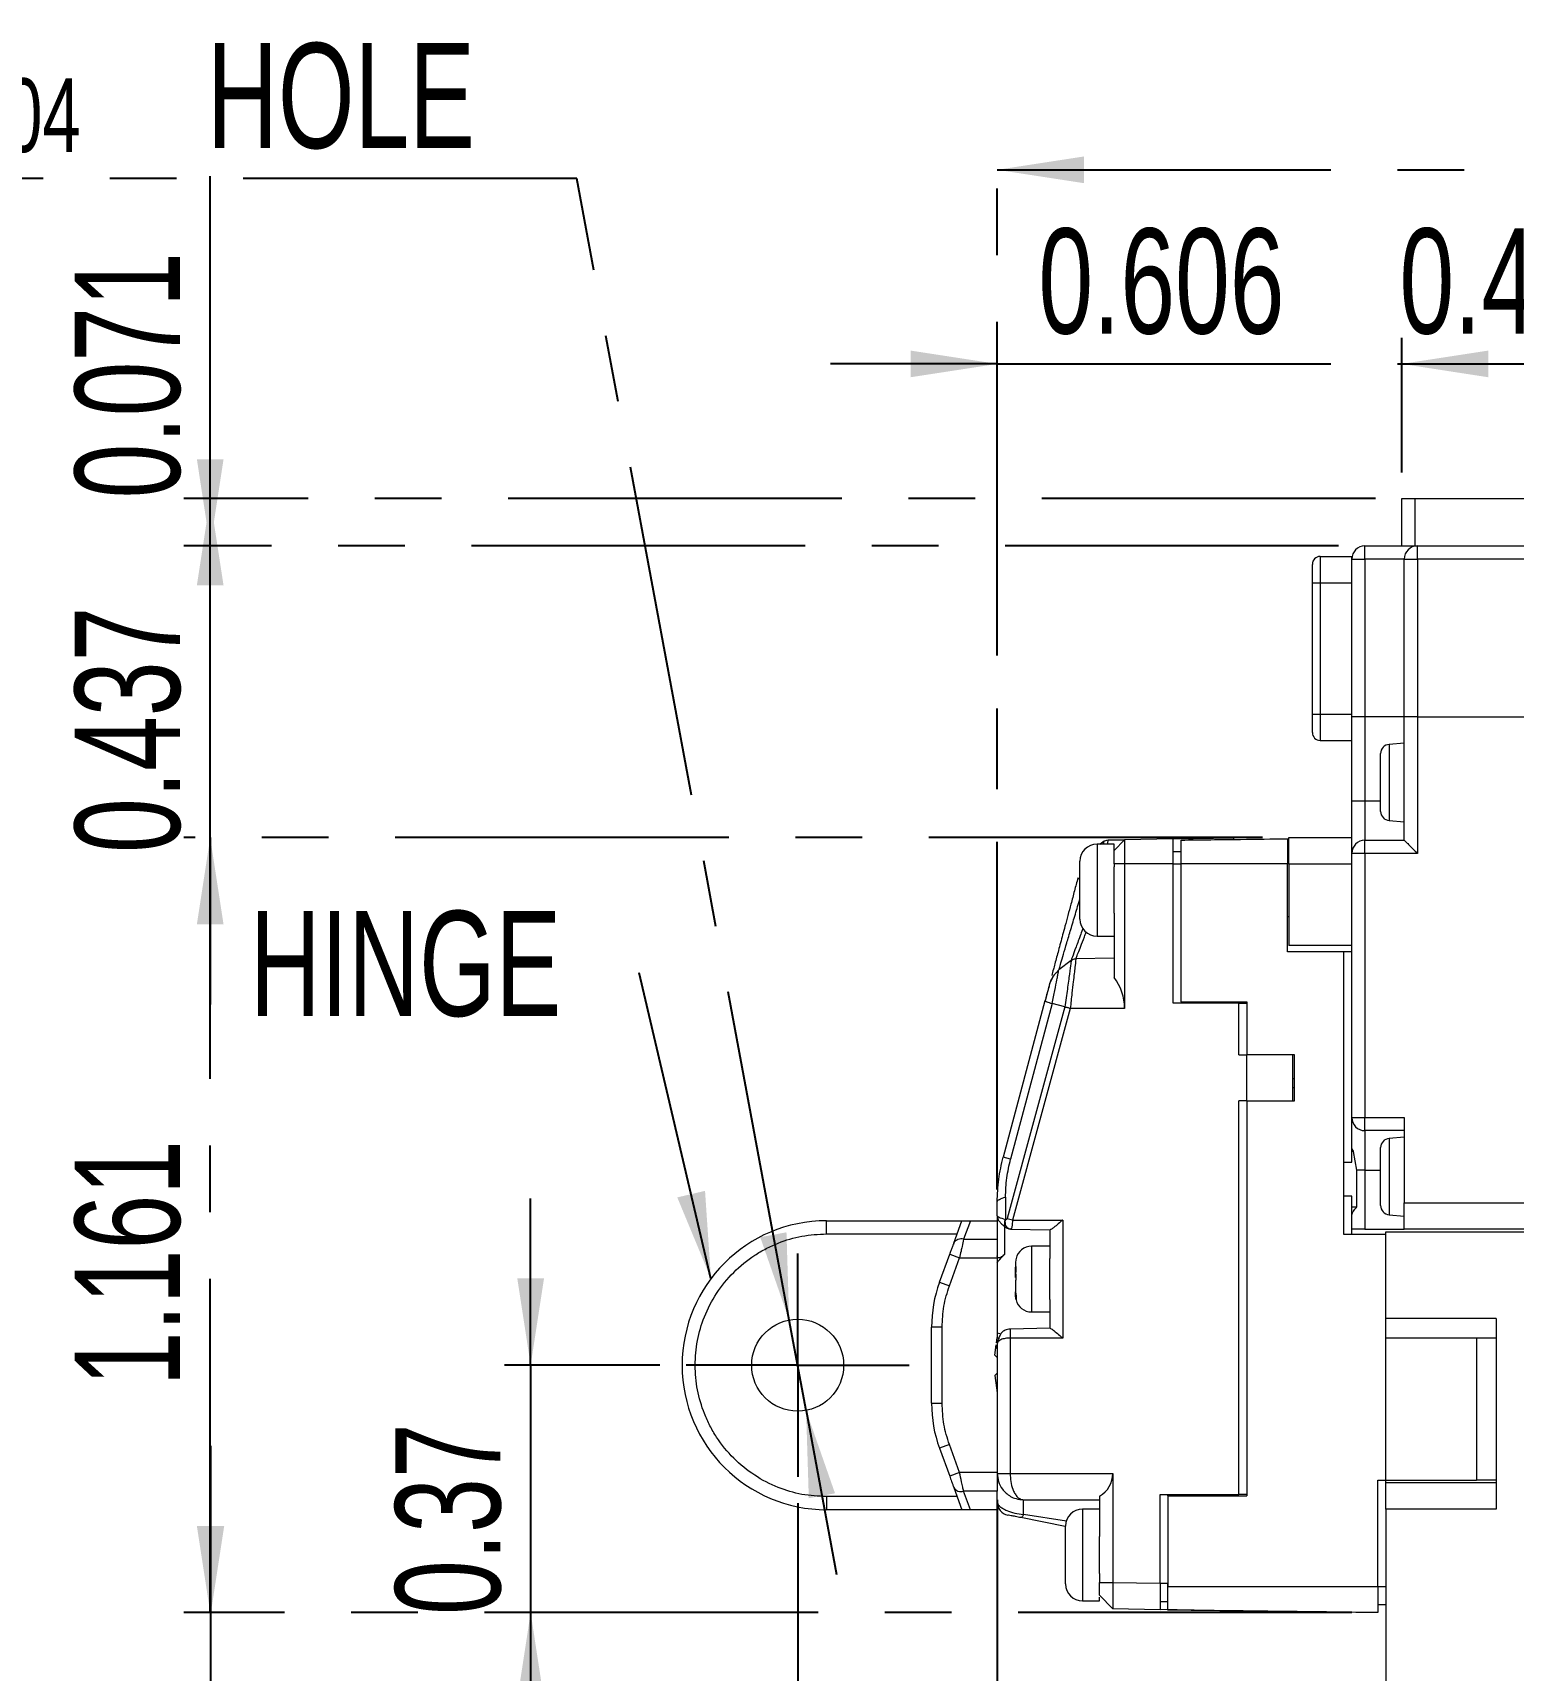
# Model space of a CAD drawing. Header units: inches. Extents: x 0.2 to 16.3, y 0.2 to 11.5.
# Drawn here: x 2.564 to 4.784, y 6.703 to 9.156 of the extents above; entities that cross this region are included whole.
import ezdxf

# ---------------------------------------------------------------- set-up
doc = ezdxf.new("R2010")
doc.units = ezdxf.units.IN
doc.header["$MEASUREMENT"] = 0
doc.linetypes.add('CENTERX2', pattern=[0.8, 0.5, -0.1, 0.1, -0.1])
doc.layers.add('CENTER_LINE', color=7, linetype='CENTERX2')
doc.styles.add('SLDTEXTSTYLE0', font='TXT', dxfattribs={"width": 0.7})
doc.dimstyles.new('SLDDIMSTYLE0', dxfattribs={"dimtxt": 0.15748, "dimasz": 0.13, "dimexe": 0, "dimexo": 0.0625, "dimgap": 0.03937, "dimtad": 0, "dimtih": 1, "dimtoh": 1, "dimdec": 3, "dimrnd": 1e-09, "dimdsep": 46, "dimtxsty": 'SLDTEXTSTYLE0', "dimsah": 1, "dimcen": 0, "dimadec": 0, "dimazin": 2, "dimtol": 1, "dimtp": 0.003937, "dimtm": 0.003937, "dimtfac": 1, "dimtdec": 3, "dimtmove": 0, "dimatfit": 3, "dimfxl": 1, "dimfrac": 2, "dimtolj": 1, "dimarcsym": 0})
doc.dimstyles.new('SLDDIMSTYLE2', dxfattribs={"dimtxt": 0.15748, "dimasz": 0.13, "dimexe": 0, "dimexo": 0.0625, "dimgap": 0.03937, "dimtad": 1, "dimdec": 3, "dimrnd": 1e-09, "dimdsep": 46, "dimtxsty": 'SLDTEXTSTYLE0', "dimsah": 1, "dimcen": 0.09, "dimadec": 0, "dimazin": 2, "dimtfac": 1, "dimtdec": 3, "dimtmove": 0, "dimatfit": 0, "dimfxl": 1, "dimfrac": 2, "dimtolj": 1, "dimtzin": 12, "dimarcsym": 0})
doc.dimstyles.new('SLDDIMSTYLE3', dxfattribs={"dimtxt": 0.15748, "dimasz": 0.13, "dimexe": 0, "dimexo": 0.0625, "dimgap": 0.03937, "dimtad": 1, "dimdec": 3, "dimrnd": 1e-09, "dimzin": 12, "dimdsep": 46, "dimtxsty": 'SLDTEXTSTYLE0', "dimsah": 1, "dimcen": 0.09, "dimadec": 0, "dimazin": 3, "dimtfac": 1, "dimtdec": 3, "dimtofl": 0, "dimtmove": 0, "dimatfit": 3, "dimfxl": 1, "dimfrac": 2, "dimtolj": 1, "dimtzin": 12, "dimarcsym": 0})
doc.dimstyles.new('SLDDIMSTYLE5', dxfattribs={"dimtxt": 0.15748, "dimasz": 0.13, "dimexe": 0, "dimexo": 0.0625, "dimgap": 0.03937, "dimtad": 1, "dimrnd": 1e-09, "dimdsep": 46, "dimtxsty": 'SLDTEXTSTYLE0', "dimsah": 1, "dimcen": 0.09, "dimadec": 0, "dimazin": 2, "dimtfac": 1, "dimtmove": 0, "dimatfit": 0, "dimfxl": 1, "dimfrac": 2, "dimtolj": 1, "dimtzin": 12, "dimarcsym": 0})
doc.dimstyles.new('SLDDIMSTYLE6', dxfattribs={"dimtxt": 0.15748, "dimasz": 0.13, "dimexe": 0, "dimexo": 0.0625, "dimgap": 0.03937, "dimtad": 1, "dimdec": 3, "dimrnd": 1e-09, "dimdsep": 46, "dimtxsty": 'SLDTEXTSTYLE0', "dimsah": 1, "dimcen": 0.09, "dimadec": 0, "dimazin": 2, "dimtfac": 1, "dimtdec": 3, "dimtofl": 0, "dimtmove": 0, "dimatfit": 3, "dimfxl": 1, "dimfrac": 2, "dimtolj": 1, "dimtzin": 12, "dimarcsym": 0})
doc.dimstyles.new('SLDDIMSTYLE7', dxfattribs={"dimtxt": 0.18, "dimasz": 0.13, "dimexe": 0, "dimexo": 0.0625, "dimgap": 0, "dimtad": 0, "dimtih": 1, "dimtoh": 1, "dimdec": 0, "dimrnd": 1e-09, "dimzin": 0, "dimdsep": 46, "dimtxsty": 'Standard', "dimsah": 1, "dimcen": 0.09, "dimadec": 0, "dimazin": 0, "dimtfac": 0.13, "dimtdec": 0, "dimtofl": 0, "dimtmove": 0, "dimatfit": 3, "dimfxl": 1, "dimfrac": 2, "dimtolj": 1, "dimtzin": 0, "dimarcsym": 0})

# ---------------------------------------------------------------- blocks, each defined once
blk = doc.blocks.new('_D')
at = {"layer": 'CENTER_LINE'}
for p, q in [((3.3798, 8.9376), (1.6032, 8.9376)), ((3.6984, 7.2272), (3.3798, 8.9376)), ((3.7237, 7.0917), (3.6984, 7.2272)), ((3.7237, 7.0917), (3.7695, 6.846))]:
    blk.add_line(p, q, dxfattribs=at)
for points in [[(3.6984, 7.2272), (3.6943, 7.3587), (3.655, 7.3513)], [(3.7237, 7.0917), (3.7278, 6.9603), (3.7671, 6.9676)]]:
    blk.add_solid(points, dxfattribs=at)
at = {"layer": 'CENTER_LINE', "attachment_point": 1, "style": 'SLDTEXTSTYLE0'}
for s, insert, char_height in [('%%c', (1.6032, 9.1406), 0.15748), ('0.138', (1.7775, 9.1406), 0.15748), ('HOLE', (2.8256, 9.1406), 0.15748), ('±0.004', (2.3215, 9.0875), 0.11024)]:
    blk.add_mtext(s, dxfattribs=dict(at, insert=insert, char_height=char_height))
blk = doc.blocks.new('_D_2')
at = {"layer": 'CENTER_LINE'}
for p, q in [((3.7111, 6.9528), (3.7111, 5.7745)), ((4.0103, 6.958), (4.0103, 5.7745)), ((3.7111, 5.8139), (3.2007, 5.8139)), ((4.0103, 5.8139), (3.7111, 5.8139)), ((4.0103, 5.8139), (4.2603, 5.8139))]:
    blk.add_line(p, q, dxfattribs=at)
for points in [[(3.7111, 5.8139), (3.5811, 5.8339), (3.5811, 5.7939)], [(4.0103, 5.8139), (4.1403, 5.7939), (4.1403, 5.8339)]]:
    blk.add_solid(points, dxfattribs=at)
at = {"layer": 'CENTER_LINE', "insert": (3.2007, 6.0169), "char_height": 0.15748, "attachment_point": 1, "style": 'SLDTEXTSTYLE0'}
blk.add_mtext('0.299', dxfattribs=at)
blk = doc.blocks.new('_D_4')
at = {"layer": 'CENTER_LINE'}
for p, q in [((4.0103, 6.958), (4.0103, 5.7745)), ((9.9748, 6.517), (9.9748, 5.7745)), ((9.9748, 5.8139), (4.0103, 5.8139))]:
    blk.add_line(p, q, dxfattribs=at)
for points in [[(4.0103, 5.8139), (4.1403, 5.7939), (4.1403, 5.8339)], [(9.9748, 5.8139), (9.8448, 5.8339), (9.8448, 5.7939)]]:
    blk.add_solid(points, dxfattribs=at)
at = {"layer": 'CENTER_LINE', "insert": (6.7511, 6.0169), "char_height": 0.15748, "attachment_point": 1, "style": 'SLDTEXTSTYLE0'}
blk.add_mtext('5.965', dxfattribs=at)
blk = doc.blocks.new('_D_6')
at = {"layer": 'CENTER_LINE'}
for p, q in [((3.3108, 7.1595), (3.3108, 7.4095)), ((3.5044, 7.1595), (3.2714, 7.1595)), ((3.3108, 7.1595), (3.3108, 6.7888)), ((4.5418, 6.7888), (3.2714, 6.7888)), ((3.3108, 6.7888), (3.3108, 6.5388))]:
    blk.add_line(p, q, dxfattribs=at)
for points in [[(3.3108, 7.1595), (3.3308, 7.2895), (3.2908, 7.2895)], [(3.3108, 6.7888), (3.2908, 6.6588), (3.3308, 6.6588)]]:
    blk.add_solid(points, dxfattribs=at)
at = {"layer": 'CENTER_LINE', "insert": (3.1078, 6.7854), "char_height": 0.15748, "attachment_point": 1, "rotation": 90, "style": 'SLDTEXTSTYLE0'}
blk.add_mtext('0.37', dxfattribs=at)
blk = doc.blocks.new('_D_7')
at = {"layer": 'CENTER_LINE'}
for p, q in [((4.4079, 7.95), (2.7911, 7.95)), ((2.8304, 6.7888), (2.8304, 7.95)), ((4.5418, 6.7888), (2.7911, 6.7888))]:
    blk.add_line(p, q, dxfattribs=at)
for points in [[(2.8304, 7.95), (2.8104, 7.82), (2.8504, 7.82)], [(2.8304, 6.7888), (2.8504, 6.9188), (2.8104, 6.9188)]]:
    blk.add_solid(points, dxfattribs=at)
at = {"layer": 'CENTER_LINE', "insert": (2.6274, 7.128), "char_height": 0.15748, "attachment_point": 1, "rotation": 90, "style": 'SLDTEXTSTYLE0'}
blk.add_mtext('1.161', dxfattribs=at)
blk = doc.blocks.new('_D_8')
at = {"layer": 'CENTER_LINE'}
for p, q in [((2.8304, 8.387), (2.8304, 8.637)), ((4.5221, 8.387), (2.7911, 8.387)), ((2.8304, 7.95), (2.8304, 8.387)), ((4.4079, 7.95), (2.7911, 7.95)), ((2.8304, 7.95), (2.8304, 7.7))]:
    blk.add_line(p, q, dxfattribs=at)
for points in [[(2.8304, 8.387), (2.8504, 8.517), (2.8104, 8.517)], [(2.8304, 7.95), (2.8104, 7.82), (2.8504, 7.82)]]:
    blk.add_solid(points, dxfattribs=at)
at = {"layer": 'CENTER_LINE', "insert": (2.6274, 7.9271), "char_height": 0.15748, "attachment_point": 1, "rotation": 90, "style": 'SLDTEXTSTYLE0'}
blk.add_mtext('0.437', dxfattribs=at)
blk = doc.blocks.new('_D_9')
at = {"layer": 'CENTER_LINE'}
for p, q in [((2.8304, 8.4579), (2.8304, 8.9412)), ((4.5772, 8.4579), (2.7911, 8.4579)), ((2.8304, 8.387), (2.8304, 8.4579)), ((4.5221, 8.387), (2.7911, 8.387))]:
    blk.add_line(p, q, dxfattribs=at)
for points in [[(2.8304, 8.387), (2.8504, 8.517), (2.8104, 8.517)], [(2.8304, 8.4579), (2.8104, 8.3279), (2.8504, 8.3279)]]:
    blk.add_solid(points, dxfattribs=at)
at = {"layer": 'CENTER_LINE', "insert": (2.6274, 8.4583), "char_height": 0.15748, "attachment_point": 1, "rotation": 90, "style": 'SLDTEXTSTYLE0'}
blk.add_mtext('0.071', dxfattribs=at)
blk = doc.blocks.new('_D_10')
at = {"layer": 'CENTER_LINE'}
for p, q in [((4.0103, 7.4435), (4.0103, 8.6991)), ((4.6166, 8.4973), (4.6166, 8.6991)), ((4.0103, 8.6598), (3.7603, 8.6598)), ((4.0103, 8.6598), (4.6166, 8.6598)), ((4.6166, 8.6598), (4.8666, 8.6598))]:
    blk.add_line(p, q, dxfattribs=at)
for points in [[(4.0103, 8.6598), (3.8803, 8.6798), (3.8803, 8.6398)], [(4.6166, 8.6598), (4.7466, 8.6398), (4.7466, 8.6798)]]:
    blk.add_solid(points, dxfattribs=at)
at = {"layer": 'CENTER_LINE', "insert": (4.072, 8.8628), "char_height": 0.15748, "attachment_point": 1, "style": 'SLDTEXTSTYLE0'}
blk.add_mtext('0.606', dxfattribs=at)
blk = doc.blocks.new('_D_11')
at = {"layer": 'CENTER_LINE'}
for p, q in [((4.6166, 8.4973), (4.6166, 8.6991)), ((5.093, 8.4973), (5.093, 8.6991)), ((4.6166, 8.6598), (5.093, 8.6598))]:
    blk.add_line(p, q, dxfattribs=at)
for points in [[(4.6166, 8.6598), (4.7466, 8.6398), (4.7466, 8.6798)], [(5.093, 8.6598), (4.963, 8.6798), (4.963, 8.6398)]]:
    blk.add_solid(points, dxfattribs=at)
at = {"layer": 'CENTER_LINE', "insert": (4.6133, 8.8628), "char_height": 0.15748, "attachment_point": 1, "style": 'SLDTEXTSTYLE0'}
blk.add_mtext('0.476', dxfattribs=at)
blk = doc.blocks.new('_D_12')
at = {"layer": 'CENTER_LINE'}
for p, q in [((4.0103, 7.4228), (4.0103, 8.99)), ((6.2465, 8.0288), (6.2465, 8.99)), ((4.0103, 8.9506), (6.2465, 8.9506))]:
    blk.add_line(p, q, dxfattribs=at)
for points in [[(4.0103, 8.9506), (4.1403, 8.9306), (4.1403, 8.9706)], [(6.2465, 8.9506), (6.1165, 8.9706), (6.1165, 8.9306)]]:
    blk.add_solid(points, dxfattribs=at)
at = {"layer": 'CENTER_LINE', "insert": (4.8869, 9.1536), "char_height": 0.15748, "attachment_point": 1, "style": 'SLDTEXTSTYLE0'}
blk.add_mtext('2.236', dxfattribs=at)
blk = doc.blocks.new('_D_17')
at = {"layer": 'CENTER_LINE'}
for p, q in [((2.8314, 6.7888), (2.8314, 7.0388)), ((4.5418, 6.7888), (2.792, 6.7888)), ((2.8314, 6.5485), (2.8314, 6.7888)), ((4.5536, 6.5485), (2.792, 6.5485)), ((2.8314, 6.5485), (2.8314, 5.966))]:
    blk.add_line(p, q, dxfattribs=at)
for points in [[(2.8314, 6.7888), (2.8514, 6.9188), (2.8114, 6.9188)], [(2.8314, 6.5485), (2.8114, 6.4185), (2.8514, 6.4185)]]:
    blk.add_solid(points, dxfattribs=at)
at = {"layer": 'CENTER_LINE', "insert": (2.6284, 5.966), "char_height": 0.15748, "attachment_point": 1, "rotation": 90, "style": 'SLDTEXTSTYLE0'}
blk.add_mtext('0.24', dxfattribs=at)
blk = doc.blocks.new('SW_NOTE_0_5')
at = {"layer": 'CENTER_LINE', "color": 0, "insert": (-0.5839, 0.0929), "char_height": 0.15748, "attachment_point": 1, "style": 'SLDTEXTSTYLE0'}
blk.add_mtext('HINGE', dxfattribs=at)
blk = doc.blocks.new('SW_CENTERMARKSYMBOL_0')
at = {"layer": 'CENTER_LINE', "color": 0}
for p, q in [((0, 0.0984), (0, 0.1673)), ((0, 0), (0, 0.0984)), ((-0.0984, 0), (-0.1673, 0)), ((0, 0), (-0.0984, 0)), ((0, 0), (0, -0.0984)), ((0, 0), (0.0984, 0)), ((0.0984, 0), (0.1673, 0)), ((0, -0.0984), (0, -0.1673))]:
    blk.add_line(p, q, dxfattribs=at)

msp = doc.modelspace()

# ---------------------------------------------------------------- linework, layer by layer
at = {"color": 7, "linetype": 'Continuous', "lineweight": 18}
for p, q in [((4.6166, 8.387), (4.6166, 8.4579)), ((4.6166, 8.4579), (4.6363, 8.4579)), ((4.6363, 8.4579), (4.6363, 8.387)), ((4.6363, 8.4579), (5.0733, 8.4579)), ((4.4945, 8.3713), (4.4945, 8.3319)), ((4.4945, 8.3713), (4.5418, 8.3713)), ((4.5418, 8.3674), (4.5418, 8.3713)), ((4.5418, 8.3674), (4.5615, 8.3674)), ((4.5418, 8.1311), (4.5418, 8.3674)), ((4.5615, 8.3674), (4.5615, 8.387)), ((4.5615, 8.387), (4.6402, 8.387)), ((4.6205, 8.3674), (4.5615, 8.3674)), ((4.5615, 8.3674), (4.5615, 8.1311)), ((4.6205, 8.3674), (4.6402, 8.3674)), ((4.6205, 8.1311), (4.6205, 8.3674)), ((4.6402, 8.3674), (4.6402, 8.387)), ((4.6402, 8.387), (4.8449, 8.387)), ((4.6402, 8.3674), (4.6402, 8.1311)), ((4.8449, 8.3674), (4.6402, 8.3674)), ((4.4827, 8.3319), (4.4827, 8.3595)), ((4.4827, 8.3319), (4.4945, 8.3319)), ((4.4827, 8.1351), (4.4827, 8.3319)), ((4.4945, 8.3319), (4.5418, 8.3319)), ((4.4945, 8.3319), (4.4945, 8.1351)), ((4.4827, 8.1351), (4.4945, 8.1351)), ((4.4827, 8.1075), (4.4827, 8.1351)), ((4.4945, 8.1351), (4.5418, 8.1351)), ((4.4945, 8.1351), (4.4945, 8.0957)), ((4.5615, 8.1311), (4.5418, 8.1311)), ((4.5418, 8.0052), (4.5418, 8.1311)), ((4.6205, 8.1311), (4.5615, 8.1311)), ((4.5615, 8.1311), (4.5615, 8.0052)), ((4.6402, 8.1311), (4.6205, 8.1311)), ((4.6205, 7.9461), (4.6205, 8.1311)), ((4.6402, 8.1311), (4.8095, 8.1311)), ((4.6402, 8.1311), (4.6402, 7.9264)), ((4.4945, 8.0957), (4.5418, 8.0957)), ((4.5851, 8.0553), (4.5851, 8.076)), ((4.6205, 8.0918), (4.5977, 8.0898)), ((4.5851, 7.9894), (4.5851, 8.0553)), ((4.5418, 8.0052), (4.5615, 8.0052)), ((4.5418, 7.9264), (4.5418, 8.0052)), ((4.5615, 8.0052), (4.5615, 7.9461)), ((4.5977, 7.9757), (4.6205, 7.9737)), ((4.2741, 7.9482), (4.3646, 7.9498)), ((4.3646, 7.9498), (4.3646, 7.9473)), ((4.4473, 7.9107), (4.4473, 7.95)), ((4.4473, 7.95), (4.5418, 7.95)), ((4.1855, 7.9403), (4.1599, 7.9403)), ((4.1708, 7.9449), (4.1648, 7.9403)), ((4.1708, 7.9449), (4.1648, 7.9403)), ((4.1648, 7.9403), (4.1697, 7.9441)), ((4.1767, 7.9465), (4.2012, 7.9469)), ((4.2012, 7.9469), (4.1855, 7.9309)), ((4.1855, 7.9309), (4.1855, 7.9403)), ((4.1855, 7.9107), (4.1855, 7.9309)), ((4.2741, 7.9482), (4.2012, 7.9469)), ((4.2012, 7.9469), (4.2012, 7.9107)), ((4.2741, 7.9107), (4.2741, 7.9482)), ((4.2859, 7.9287), (4.2741, 7.9287)), ((4.4453, 7.9483), (4.4473, 7.9483)), ((4.5615, 7.9264), (4.5418, 7.9264)), ((4.5418, 7.5307), (4.5418, 7.9264)), ((4.5615, 7.9461), (4.6205, 7.9461)), ((4.5615, 7.9264), (4.5615, 7.9461)), ((4.6402, 7.9264), (4.5615, 7.9264)), ((4.5615, 7.9264), (4.5615, 7.5307)), ((4.1343, 7.8281), (4.1343, 7.9147)), ((4.2012, 7.9107), (4.1855, 7.9107)), ((4.1855, 7.9107), (4.1855, 7.9061)), ((4.1855, 7.8367), (4.1855, 7.9061)), ((4.2012, 7.9107), (4.2012, 7.6942)), ((4.2741, 7.9107), (4.2012, 7.9107)), ((4.2741, 7.702), (4.2741, 7.9107)), ((4.2741, 7.9107), (4.2859, 7.9107)), ((4.2859, 7.704), (4.2859, 7.9108)), ((4.4453, 7.779), (4.4453, 7.9108)), ((4.4473, 7.9107), (4.4453, 7.9107)), ((4.4473, 7.9107), (4.5418, 7.9107)), ((4.4473, 7.9107), (4.4473, 7.7886)), ((4.1855, 7.8367), (4.1855, 7.7403)), ((4.4453, 7.832), (4.4473, 7.832)), ((4.1599, 7.8025), (4.1855, 7.8025)), ((4.53, 7.779), (4.4453, 7.779)), ((4.5418, 7.7886), (4.4473, 7.7886)), ((4.53, 7.3556), (4.53, 7.779)), ((4.5418, 7.779), (4.53, 7.779)), ((4.1211, 7.766), (4.1027, 7.7519)), ((4.1855, 7.7695), (4.1281, 7.7685)), ((4.0926, 7.7397), (4.0887, 7.7309)), ((4.0892, 7.7321), (4.0887, 7.7303)), ((4.0895, 7.732), (4.0897, 7.732)), ((4.1027, 7.7519), (4.098, 7.7468)), ((4.1023, 7.75), (4.1027, 7.7519)), ((4.0818, 7.7054), (4.0191, 7.4713)), ((4.2859, 7.704), (4.2859, 7.702)), ((4.2859, 7.704), (4.3843, 7.704)), ((4.2898, 7.704), (4.2898, 7.702)), ((4.3843, 7.704), (4.3843, 7.6252)), ((4.1118, 7.6963), (4.0253, 7.3792)), ((4.0927, 7.7014), (4.0303, 7.4684)), ((4.1197, 7.6942), (4.0331, 7.3771)), ((4.1118, 7.6963), (4.0927, 7.7014)), ((4.2012, 7.6942), (4.1197, 7.6942)), ((4.3725, 7.702), (4.2741, 7.702)), ((4.3725, 7.6244), (4.3725, 7.702)), ((4.3725, 7.702), (4.3843, 7.702)), ((4.3725, 7.6244), (4.3843, 7.6244)), ((4.3843, 7.6252), (4.3843, 7.6244)), ((4.3843, 7.6252), (4.4552, 7.6252)), ((4.3843, 7.5559), (4.3843, 7.6244)), ((4.4532, 7.6244), (4.3843, 7.6244)), ((4.4532, 7.5559), (4.4532, 7.6244)), ((4.4552, 7.6252), (4.4552, 7.5551)), ((4.3843, 7.5559), (4.3725, 7.5559)), ((4.3725, 6.9659), (4.3725, 7.5559)), ((4.3843, 7.5559), (4.4532, 7.5559)), ((4.3843, 7.5559), (4.3843, 7.5551)), ((4.3843, 7.5551), (4.3843, 6.9639)), ((4.4552, 7.5551), (4.3843, 7.5551)), ((4.5418, 7.5307), (4.5615, 7.5307)), ((4.5418, 7.5113), (4.5418, 7.5307)), ((4.5418, 7.4639), (4.5418, 7.5113)), ((4.5615, 7.5307), (4.6205, 7.5307)), ((4.5615, 7.5111), (4.5615, 7.5307)), ((4.6205, 7.5111), (4.5615, 7.5111)), ((4.5615, 7.5111), (4.5615, 7.452)), ((4.6205, 7.5307), (4.6205, 7.4028)), ((4.5851, 7.4648), (4.5851, 7.4855)), ((4.6205, 7.5012), (4.5977, 7.4992)), ((4.0303, 7.4684), (4.0191, 7.4713)), ((4.53, 7.4639), (4.5418, 7.4639)), ((4.5444, 7.4799), (4.5418, 7.4799)), ((4.5496, 7.452), (4.5444, 7.4799)), ((4.5851, 7.3988), (4.5851, 7.4648)), ((4.5615, 7.452), (4.5496, 7.452)), ((4.5496, 7.3966), (4.5496, 7.452)), ((4.5615, 7.452), (4.5615, 7.3634)), ((4.0228, 7.4113), (4.0228, 7.3776)), ((4.5418, 7.4127), (4.53, 7.4127)), ((4.5418, 7.3556), (4.5418, 7.4127)), ((4.0103, 7.3835), (4.0103, 7.4041)), ((4.5418, 7.3966), (4.5496, 7.3966)), ((4.5977, 7.3851), (4.6205, 7.3831)), ((4.6205, 7.4028), (4.8095, 7.4028)), ((4.6205, 7.3634), (4.6205, 7.4028)), ((3.7544, 7.3563), (3.7544, 7.376)), ((3.7544, 7.376), (3.9573, 7.376)), ((3.9451, 7.3424), (3.9573, 7.376)), ((3.9573, 7.376), (3.97, 7.376)), ((3.97, 7.376), (3.9599, 7.3482)), ((3.97, 7.376), (4.0103, 7.376)), ((4.0103, 7.376), (4.0103, 7.3482)), ((4.0228, 7.3776), (4.0221, 7.3777)), ((4.0281, 7.3639), (4.031, 7.3637)), ((4.03, 7.3636), (4.0897, 7.3625)), ((4.031, 7.3638), (4.0306, 7.3637)), ((4.0331, 7.3771), (4.1084, 7.3771)), ((4.089, 7.3626), (4.089, 7.3193)), ((4.1084, 7.3771), (4.1084, 7.2003)), ((4.5615, 7.3634), (4.5418, 7.3634)), ((4.5615, 7.3634), (4.6205, 7.3634)), ((4.8095, 7.3634), (4.6205, 7.3634)), ((3.7544, 7.3563), (3.9501, 7.3563)), ((3.9599, 7.3482), (4.0103, 7.3482)), ((4.0103, 7.3482), (4.0103, 7.3203)), ((4.089, 7.3378), (4.0615, 7.3378)), ((4.593, 7.3556), (4.53, 7.3556)), ((4.593, 7.2296), (4.593, 7.3595)), ((4.593, 7.3595), (5.0063, 7.3595)), ((3.9237, 7.2838), (3.939, 7.3257)), ((3.9385, 7.2784), (3.9538, 7.3203)), ((3.939, 7.3257), (3.9538, 7.3203)), ((3.9538, 7.3203), (4.0103, 7.3203)), ((4.0103, 7.3203), (4.0103, 7.201)), ((4.0385, 7.3197), (4.0378, 7.3141)), ((4.0378, 7.3141), (4.0378, 7.306)), ((4.089, 7.3043), (4.089, 7.3193)), ((4.0378, 7.306), (4.0382, 7.3073)), ((4.0378, 7.3017), (4.0378, 7.306)), ((4.0378, 7.2954), (4.0378, 7.3017)), ((4.0378, 7.2912), (4.0378, 7.2954)), ((4.0382, 7.2874), (4.0378, 7.2861)), ((4.089, 7.258), (4.089, 7.3043)), ((3.9237, 7.2838), (3.9385, 7.2784)), ((4.0378, 7.2861), (4.0378, 7.2693)), ((4.0378, 7.2693), (4.0385, 7.2637)), ((4.0378, 7.2631), (4.0378, 7.2693)), ((4.0385, 7.2575), (4.0378, 7.2631)), ((4.0385, 7.2637), (4.0385, 7.2575)), ((4.0615, 7.2394), (4.089, 7.2394)), ((4.089, 7.258), (4.089, 7.2148)), ((3.9119, 7.1025), (3.9119, 7.2165)), ((3.9276, 7.2165), (3.9119, 7.2165)), ((3.9276, 7.1025), (3.9276, 7.2165)), ((4.0896, 7.2149), (4.0295, 7.2138)), ((4.7583, 7.2296), (4.593, 7.2296)), ((4.593, 7.2001), (4.593, 7.2296)), ((4.7583, 7.2296), (4.7583, 6.9441)), ((4.0069, 7.1747), (4.0088, 7.1899)), ((4.0092, 7.193), (4.0103, 7.201)), ((4.0162, 7.2063), (4.0103, 7.2074)), ((4.0103, 7.2008), (4.0127, 7.2008)), ((4.0103, 7.1909), (4.0103, 6.9974)), ((4.0103, 7.1841), (4.0103, 7.1897)), ((4.0296, 7.2003), (4.0296, 6.9974)), ((4.1084, 7.2003), (4.0296, 7.2003)), ((4.593, 6.9875), (4.593, 7.2001)), ((4.7288, 7.2001), (4.593, 7.2001)), ((4.7288, 7.2001), (4.7288, 6.9875)), ((4.7583, 7.2001), (4.7288, 7.2001)), ((4.0069, 7.1747), (4.0103, 7.1713)), ((4.0103, 7.1713), (4.0103, 7.1477)), ((4.0103, 7.1477), (4.0069, 7.1443)), ((4.0069, 7.1443), (4.0103, 7.118)), ((4.0103, 7.118), (4.0103, 6.9986)), ((3.9119, 7.1025), (3.9276, 7.1025)), ((3.9385, 7.0405), (3.9237, 7.0351)), ((3.9237, 7.0351), (3.939, 6.9932)), ((3.9538, 6.9986), (3.9385, 7.0405)), ((3.9538, 6.9986), (3.939, 6.9932)), ((4.0103, 6.9986), (3.9538, 6.9986)), ((4.0103, 6.9986), (4.0103, 6.9708)), ((4.0103, 6.9974), (4.0296, 6.9974)), ((4.0296, 6.9974), (4.1835, 6.9974)), ((4.1835, 6.9974), (4.1835, 6.8341)), ((3.9451, 6.9765), (3.9573, 6.9429)), ((4.0103, 6.9708), (3.9599, 6.9708)), ((3.97, 6.9429), (3.9599, 6.9708)), ((4.0103, 6.9429), (4.0103, 6.9708)), ((4.5811, 6.9875), (4.593, 6.9875)), ((4.5811, 6.8281), (4.5811, 6.9875)), ((4.593, 6.9875), (4.7288, 6.9875)), ((4.593, 6.9441), (4.593, 6.9875)), ((4.7583, 6.9835), (4.593, 6.9835)), ((4.7583, 6.9875), (4.7288, 6.9875)), ((3.9501, 6.9626), (3.7544, 6.9626)), ((3.7544, 6.9626), (3.7544, 6.9429)), ((4.0103, 6.9469), (4.0135, 6.9436)), ((4.0496, 6.958), (4.1638, 6.958)), ((4.0496, 6.936), (4.0496, 6.958)), ((4.1638, 6.9441), (4.1382, 6.9441)), ((4.1638, 6.9633), (4.1638, 6.9029)), ((4.2544, 6.9659), (4.3725, 6.9659)), ((4.2544, 6.8329), (4.2544, 6.9659)), ((4.2662, 6.9639), (4.2662, 6.9659)), ((4.2662, 6.9639), (4.3843, 6.9639)), ((4.2662, 6.9639), (4.2662, 6.8281)), ((4.3843, 6.9659), (4.3725, 6.9659)), ((4.593, 6.9441), (4.593, 6.5878)), ((4.7583, 6.9441), (4.593, 6.9441)), ((3.9573, 6.9429), (3.7544, 6.9429)), ((3.97, 6.9429), (3.9573, 6.9429)), ((4.0103, 6.9429), (3.97, 6.9429)), ((4.1122, 6.9179), (4.0458, 6.9312)), ((4.1126, 6.8658), (4.1126, 6.9185)), ((4.1638, 6.8603), (4.1638, 6.9029)), ((4.1126, 6.8319), (4.1126, 6.8658)), ((4.1638, 6.8475), (4.1638, 6.8603)), ((4.1638, 6.8475), (4.1638, 6.8341)), ((4.1638, 6.8341), (4.1835, 6.8341)), ((4.1835, 6.8341), (4.2544, 6.8329)), ((4.2544, 6.8329), (4.2544, 6.7935)), ((4.2662, 6.8327), (4.2544, 6.8327)), ((4.5811, 6.8281), (4.593, 6.8281)), ((4.1382, 6.8063), (4.1638, 6.8063)), ((4.1638, 6.8148), (4.1836, 6.7946)), ((4.1638, 6.8148), (4.1836, 6.7946)), ((4.1643, 6.8143), (4.1638, 6.8148)), ((4.1638, 6.8063), (4.1638, 6.8122)), ((4.2662, 6.8051), (4.2544, 6.8051)), ((4.593, 6.8005), (4.5811, 6.8005)), ((4.1835, 6.7948), (4.2544, 6.7935)), ((4.3056, 6.7926), (4.2544, 6.7935))]:
    msp.add_line(p, q, dxfattribs=at)
at = {"color": 8, "linetype": 'Continuous', "lineweight": 18}
for p, q in [((4.5977, 8.0898), (4.5977, 8.0625)), ((4.5977, 8.0625), (4.5977, 7.9757)), ((4.5615, 8.0052), (4.5851, 8.0052)), ((4.1599, 7.9403), (4.1599, 7.8025)), ((4.4552, 7.5888), (4.4532, 7.5888)), ((4.4532, 7.5754), (4.4552, 7.5754)), ((4.5977, 7.4992), (4.5977, 7.472)), ((4.5977, 7.472), (4.5977, 7.3851)), ((4.5615, 7.452), (4.5851, 7.452)), ((4.0615, 7.3378), (4.0615, 7.3043)), ((4.0615, 7.3043), (4.0615, 7.2394)), ((4.1382, 6.9441), (4.1382, 6.8603)), ((4.1139, 6.9257), (4.0496, 6.936)), ((4.1382, 6.8603), (4.1382, 6.8063))]:
    msp.add_line(p, q, dxfattribs=at)
at = {"color": 7, "linetype": 'Continuous', "lineweight": 18, "flags": 128}
for points in [[(4.0103, 7.4041), (4.0105, 7.4051), (4.0111, 7.4061), (4.0121, 7.4071), (4.0135, 7.408), (4.0153, 7.4089), (4.0175, 7.4098), (4.02, 7.4106), (4.0228, 7.4113)], [(4.0496, 6.936), (4.0491, 6.9349), (4.0486, 6.9339), (4.0481, 6.933), (4.0476, 6.9323), (4.0471, 6.9318), (4.0466, 6.9314), (4.0462, 6.9312), (4.0458, 6.9312)]]:
    msp.add_lwpolyline(points, dxfattribs=at)
at = {"color": 8, "linetype": 'Continuous', "lineweight": 18, "flags": 128}
msp.add_lwpolyline([(4.0103, 7.3835), (4.0105, 7.3812), (4.0111, 7.3792)], dxfattribs=at)
at = {"color": 7, "linetype": 'Continuous', "lineweight": 18}
msp.add_circle((3.7111, 7.1595), 0.0689, dxfattribs=at)
for centre, radius, start, end in [((4.4945, 8.3595), 0.0118, 90, 180), ((4.5615, 8.3674), 0.0197, 90, 180), ((4.6402, 8.3674), 0.0197, 90, 180), ((4.4945, 8.1075), 0.0118, 180, 270), ((4.5989, 8.076), 0.0138, 95, 180), ((4.5989, 7.9894), 0.0138, 180, 265), ((4.1599, 7.9147), 0.0256, 90, 180), ((4.5615, 7.9264), 0.0197, 90, 180), ((4.1599, 7.8281), 0.0256, 180, 270), ((4.5615, 7.5307), 0.0197, 180, 270), ((4.5989, 7.4855), 0.0138, 95, 180), ((4.5989, 7.3988), 0.0138, 180, 265), ((3.7544, 7.1595), 0.2165, 90, 270), ((4.5354, 9.2191), 1.9092, 254.5027, 254.7474), ((3.956, 7.3362), 0.0126, 72.0271, 150.4369), ((4.0615, 7.3142), 0.0236, 90, 167.148), ((4.1087, 7.2165), 0.1969, 160, 180), ((4.0615, 7.263), 0.0236, 193.5835, 270), ((4.1087, 7.1025), 0.1969, 180, 200), ((4.1441, 6.9974), 0.0394, 300.005, 360), ((3.956, 6.9827), 0.0126, 209.5631, 287.9729), ((4.03, 6.9544), 0.0197, 180, 258.6901), ((4.1382, 6.9185), 0.0256, 90, 180), ((4.1382, 6.8319), 0.0256, 180, 270)]:
    msp.add_arc(centre, radius, start, end, dxfattribs=at)
msp.add_ellipse((4.1282, 7.6942), major_axis=(0, 0.0743), ratio=0.982842, start_param=4.712389, end_param=5.381677, dxfattribs=at)
at = {"color": 8, "linetype": 'Continuous', "lineweight": 18}
for points, knots in [([(4.1697, 7.9441), (4.1697, 7.9439), (4.1696, 7.9436), (4.1694, 7.9412), (4.1693, 7.9403)], [0, 0, 0, 0, 0.606351, 1, 1, 1, 1]), ([(4.1761, 7.9403), (4.1762, 7.9409), (4.1767, 7.946), (4.1767, 7.9462), (4.1767, 7.9465)], [0, 0, 0, 0, 0.125082, 1, 1, 1, 1]), ([(4.1027, 7.7519), (4.1029, 7.7524), (4.1032, 7.7535), (4.1056, 7.7618), (4.1094, 7.7746), (4.1145, 7.7917), (4.1205, 7.8122), (4.1272, 7.8348), (4.132, 7.8508), (4.1343, 7.8587)], [0, 0, 0, 0, 0.143144, 0.287166, 0.4309864, 0.5749572, 0.7186365, 0.8624939, 1, 1, 1, 1]), ([(4.1387, 7.8146), (4.1376, 7.8114), (4.1337, 7.8006), (4.1278, 7.7844), (4.1222, 7.7691), (4.1215, 7.7671), (4.1211, 7.766)], [0, 0, 0, 0, 0.107185, 0.374516, 0.689272, 1, 1, 1, 1]), ([(4.1281, 7.7685), (4.1283, 7.7689), (4.1287, 7.7698), (4.1313, 7.7766), (4.1354, 7.7873), (4.1395, 7.7977), (4.1428, 7.8062), (4.1437, 7.8086)], [0, 0, 0, 0, 0.230087, 0.453024, 0.674239, 0.907343, 1, 1, 1, 1]), ([(4.0927, 7.7014), (4.094, 7.7081), (4.0966, 7.7213), (4.0995, 7.7356), (4.1011, 7.7439), (4.1021, 7.7489), (4.1023, 7.7497), (4.1023, 7.75)], [0, 0, 0, 0, 0.293873, 0.576883, 0.732624, 0.879289, 1, 1, 1, 1]), ([(4.0221, 7.3777), (4.0218, 7.3769), (4.0212, 7.3751), (4.0209, 7.3724), (4.0212, 7.3697), (4.0222, 7.3673), (4.0238, 7.3656), (4.0253, 7.3648), (4.0264, 7.3647), (4.0266, 7.3647)], [0, 0, 0, 0, 0.137331, 0.288886, 0.451666, 0.6207, 0.789734, 0.952514, 1, 1, 1, 1]), ([(4.0219, 7.3261), (4.0219, 7.334), (4.0219, 7.3498), (4.0219, 7.3636), (4.0219, 7.3666), (4.0219, 7.3672)], [0, 0, 0, 0, 0.443051, 0.886101, 1, 1, 1, 1]), ([(4.0281, 7.364), (4.0277, 7.3641), (4.0266, 7.3644), (4.0252, 7.3657), (4.0238, 7.3676), (4.0228, 7.37), (4.0224, 7.3726), (4.0223, 7.3752), (4.0226, 7.3768), (4.0228, 7.3776)], [0, 0, 0, 0, 0.094731, 0.253908, 0.415685, 0.57513, 0.727717, 0.870018, 1, 1, 1, 1]), ([(4.0331, 7.3771), (4.0331, 7.3754), (4.0329, 7.3728), (4.0326, 7.3696), (4.0323, 7.3675), (4.0319, 7.3656), (4.0315, 7.3644), (4.0312, 7.3637), (4.0311, 7.3637), (4.031, 7.3638)], [0, 0, 0, 0, 0.247024, 0.386285, 0.535731, 0.663106, 0.828382, 0.947753, 1, 1, 1, 1]), ([(4.0127, 7.2008), (4.0123, 7.2003), (4.0105, 7.1973), (4.0104, 7.1938), (4.0103, 7.1909)], [0, 0, 0, 0, 0.177587, 1, 1, 1, 1])]:
    msp.add_open_spline(points, degree=3, knots=knots, dxfattribs=at)
at = {"color": 7, "linetype": 'Continuous', "lineweight": 18}
for points in [[(4.1697, 7.9441), (4.1708, 7.9447), (4.1729, 7.9461), (4.1754, 7.9464), (4.1767, 7.9465)], [(4.0382, 7.3073), (4.038, 7.304), (4.0378, 7.2974), (4.038, 7.2907), (4.0382, 7.2874)], [(3.9276, 7.2165), (3.9281, 7.2271), (3.929, 7.2482), (3.9353, 7.2683), (3.9385, 7.2784)], [(3.9385, 7.0405), (3.9353, 7.0506), (3.929, 7.0708), (3.9281, 7.0919), (3.9276, 7.1025)]]:
    msp.add_open_spline(points, degree=3, dxfattribs=at)
for points, knots in [([(4.2859, 7.9464), (4.3156, 7.9467), (4.3688, 7.9474), (4.4219, 7.948), (4.4453, 7.9483)], [0, 0, 0, 0, 0.560004, 1, 1, 1, 1]), ([(4.2859, 7.9108), (4.2859, 7.9148), (4.2859, 7.9228), (4.2859, 7.9334), (4.2859, 7.9415), (4.2859, 7.9458), (4.2859, 7.9462), (4.2859, 7.9464)], [0, 0, 0, 0, 0.214702, 0.429404, 0.644089, 0.858766, 1, 1, 1, 1]), ([(4.4453, 7.9483), (4.4453, 7.9479), (4.4453, 7.9471), (4.4453, 7.9406), (4.4453, 7.9311), (4.4453, 7.9205), (4.4453, 7.9135), (4.4453, 7.9108)], [0, 0, 0, 0, 0.214702, 0.429406, 0.644091, 0.858768, 1, 1, 1, 1]), ([(4.6205, 7.9461), (4.6207, 7.9459), (4.621, 7.9456), (4.6237, 7.9429), (4.628, 7.9386), (4.6337, 7.9329), (4.6381, 7.9286), (4.6402, 7.9264)], [0, 0, 0, 0, 0.1467542, 0.3161257, 0.5102478, 0.7577933, 1, 1, 1, 1]), ([(4.4453, 7.9108), (4.4156, 7.9108), (4.3624, 7.9109), (4.3093, 7.9108), (4.2859, 7.9108)], [0, 0, 0, 0, 0.560005, 1, 1, 1, 1]), ([(4.1313, 7.8899), (4.1295, 7.8833), (4.126, 7.8701), (4.1209, 7.8512), (4.1162, 7.8335), (4.1108, 7.8136), (4.105, 7.7918), (4.0991, 7.77), (4.0947, 7.7533), (4.0928, 7.7464), (4.0921, 7.7436)], [0, 0, 0, 0, 0.107151, 0.216449, 0.312963, 0.409033, 0.567295, 0.724847, 0.886827, 1, 1, 1, 1]), ([(4.1343, 7.8875), (4.1341, 7.8876), (4.1313, 7.8887), (4.1313, 7.8893), (4.1313, 7.8899)], [0, 0, 0, 0, 0.05452, 1, 1, 1, 1]), ([(4.1211, 7.766), (4.121, 7.765), (4.1208, 7.7629), (4.1186, 7.7467), (4.1155, 7.7237), (4.113, 7.7055), (4.1118, 7.6963)], [0, 0, 0, 0, 0.2502245, 0.5000044, 0.7497637, 1, 1, 1, 1]), ([(4.1281, 7.7685), (4.1281, 7.7679), (4.1279, 7.7667), (4.127, 7.7578), (4.1257, 7.7463), (4.1242, 7.7334), (4.1222, 7.7159), (4.1206, 7.7019), (4.1197, 7.6942)], [0, 0, 0, 0, 0.180061, 0.378365, 0.505739, 0.63991, 0.801206, 1, 1, 1, 1]), ([(4.1211, 7.766), (4.1222, 7.7667), (4.1244, 7.7681), (4.1269, 7.7684), (4.1281, 7.7685)], [0, 0, 0, 0, 0.502742, 1, 1, 1, 1]), ([(4.0887, 7.7303), (4.0885, 7.7294), (4.088, 7.7276), (4.0872, 7.7247), (4.0868, 7.7232)], [0, 0, 0, 0, 0.498154, 1, 1, 1, 1]), ([(4.0923, 7.7382), (4.092, 7.7381), (4.0912, 7.7379), (4.0903, 7.7355), (4.0898, 7.7344)], [0, 0, 0, 0, 0.527132, 1, 1, 1, 1]), ([(4.1023, 7.7501), (4.1007, 7.749), (4.0959, 7.7457), (4.093, 7.7406), (4.0911, 7.7372)], [0, 0, 0, 0, 0.327229, 1, 1, 1, 1]), ([(4.1022, 7.7505), (4.1017, 7.7501), (4.1004, 7.7493), (4.0993, 7.7481), (4.0987, 7.7474)], [0, 0, 0, 0, 0.417585, 1, 1, 1, 1]), ([(4.0878, 7.7275), (4.0877, 7.7271), (4.0874, 7.726), (4.0866, 7.7231), (4.0855, 7.7191), (4.084, 7.7133), (4.0827, 7.7085), (4.0818, 7.7054)], [0, 0, 0, 0, 0.091246, 0.275158, 0.457223, 0.642713, 1, 1, 1, 1]), ([(4.0818, 7.7054), (4.0823, 7.7051), (4.0832, 7.7044), (4.0896, 7.7024), (4.0927, 7.7014)], [0, 0, 0, 0, 0.49864, 1, 1, 1, 1]), ([(4.0868, 7.7232), (4.0866, 7.7224), (4.0858, 7.7194), (4.0841, 7.7129), (4.0826, 7.7075), (4.0819, 7.7048)], [0, 0, 0, 0, 0.158949, 0.58546, 1, 1, 1, 1]), ([(4.1118, 7.6963), (4.1123, 7.6962), (4.1134, 7.6959), (4.1155, 7.6957), (4.1173, 7.6952), (4.1187, 7.6945), (4.1194, 7.6943), (4.1197, 7.6942)], [0, 0, 0, 0, 0.249886, 0.499926, 0.747959, 0.907794, 1, 1, 1, 1]), ([(4.5444, 7.4799), (4.5435, 7.4815), (4.542, 7.484), (4.5418, 7.4863), (4.5418, 7.4871)], [0, 0, 0, 0, 0.662426, 1, 1, 1, 1]), ([(4.0103, 7.4041), (4.0106, 7.4155), (4.0114, 7.438), (4.0166, 7.4603), (4.0191, 7.4713)], [0, 0, 0, 0, 0.504417, 1, 1, 1, 1]), ([(4.0228, 7.4113), (4.0231, 7.4209), (4.0237, 7.4399), (4.0281, 7.4589), (4.0303, 7.4684)], [0, 0, 0, 0, 0.504153, 1, 1, 1, 1]), ([(4.5418, 7.3837), (4.5421, 7.3855), (4.5429, 7.3889), (4.5464, 7.3936), (4.549, 7.396), (4.5496, 7.3966)], [0, 0, 0, 0, 0.450418, 0.856973, 1, 1, 1, 1]), ([(4.0103, 7.3835), (4.0108, 7.3829), (4.0119, 7.3816), (4.0186, 7.379), (4.0221, 7.3777)], [0, 0, 0, 0, 0.470945, 1, 1, 1, 1]), ([(4.0103, 7.3835), (4.0103, 7.3809), (4.0103, 7.3754), (4.0103, 7.3605), (4.0103, 7.3509), (4.0103, 7.3467), (4.0103, 7.3377), (4.0103, 7.3282), (4.0103, 7.3232)], [0, 0, 0, 0, 0.30916, 0.664962, 0.66775, 0.689374, 0.83257, 1, 1, 1, 1]), ([(4.0105, 7.3811), (4.0108, 7.3799), (4.0114, 7.3777), (4.0142, 7.3737), (4.0182, 7.3697), (4.0218, 7.3672), (4.0236, 7.3659)], [0, 0, 0, 0, 0.260615, 0.512838, 0.758466, 1, 1, 1, 1]), ([(4.0253, 7.3792), (4.0252, 7.3791), (4.0251, 7.3788), (4.0248, 7.3783), (4.0243, 7.3779), (4.0235, 7.3775), (4.023, 7.3776), (4.0228, 7.3776)], [0, 0, 0, 0, 0.107272, 0.216266, 0.463262, 0.73307, 1, 1, 1, 1]), ([(4.0244, 7.3654), (4.0251, 7.365), (4.0265, 7.3643), (4.028, 7.3639), (4.0288, 7.3638)], [0, 0, 0, 0, 0.518705, 1, 1, 1, 1]), ([(4.1084, 7.3771), (4.1083, 7.377), (4.1067, 7.3756), (4.1027, 7.3722), (4.0973, 7.3675), (4.093, 7.3643), (4.0907, 7.3627), (4.09, 7.3627), (4.0897, 7.3626)], [0, 0, 0, 0, 0.005863, 0.218298, 0.526732, 0.748442, 0.890595, 1, 1, 1, 1]), ([(3.7544, 6.9626), (3.742, 6.9633), (3.7173, 6.9646), (3.6806, 6.9757), (3.6457, 6.9937), (3.6142, 7.0193), (3.5928, 7.0456), (3.5793, 7.0688), (3.5687, 7.0921), (3.5598, 7.1224), (3.5564, 7.1595), (3.5598, 7.1966), (3.5705, 7.2332), (3.5886, 7.2682), (3.6142, 7.2997), (3.6405, 7.321), (3.6637, 7.3346), (3.687, 7.3451), (3.7173, 7.3544), (3.742, 7.3557), (3.7544, 7.3563)], [0, 0, 0, 0, 0.060004, 0.11999, 0.184292, 0.249958, 0.315624, 0.3478, 0.380008, 0.439987, 0.5, 0.559978, 0.619991, 0.684293, 0.749959, 0.815625, 0.8478, 0.880009, 0.939979, 1, 1, 1, 1]), ([(3.9451, 7.3424), (3.9443, 7.3403), (3.943, 7.3369), (3.9409, 7.331), (3.9396, 7.3275), (3.939, 7.3257)], [0, 0, 0, 0, 0.427559, 0.711619, 1, 1, 1, 1]), ([(3.9599, 7.3482), (3.9591, 7.3447), (3.9579, 7.3393), (3.9558, 7.3296), (3.9545, 7.3237), (3.9538, 7.3203)], [0, 0, 0, 0, 0.430059, 0.666913, 1, 1, 1, 1]), ([(4.0103, 7.3135), (4.0128, 7.3166), (4.0165, 7.3212), (4.0206, 7.3249), (4.0219, 7.3261)], [0, 0, 0, 0, 0.695561, 1, 1, 1, 1]), ([(4.0219, 7.3261), (4.02, 7.3244), (4.0172, 7.3221), (4.0137, 7.3205), (4.0117, 7.3204), (4.0105, 7.3214), (4.0103, 7.3226), (4.0103, 7.3232)], [0, 0, 0, 0, 0.381547, 0.550115, 0.720266, 0.867861, 1, 1, 1, 1]), ([(4.0299, 7.2138), (4.0284, 7.2137), (4.0257, 7.2135), (4.0212, 7.2118), (4.0172, 7.2089), (4.0145, 7.2051), (4.0133, 7.2019), (4.0126, 7.1992), (4.0117, 7.1971), (4.0115, 7.1953), (4.0114, 7.1942)], [0, 0, 0, 0, 0.142996, 0.269011, 0.470618, 0.623266, 0.73829, 0.81873, 0.888011, 1, 1, 1, 1]), ([(4.0296, 7.2138), (4.0296, 7.2136), (4.0296, 7.2132), (4.0296, 7.2101), (4.0296, 7.2056), (4.0296, 7.2021), (4.0296, 7.2003)], [0, 0, 0, 0, 0.25, 0.5, 0.75, 1, 1, 1, 1]), ([(4.0896, 7.2149), (4.0901, 7.2147), (4.0911, 7.2144), (4.0942, 7.2123), (4.0992, 7.2083), (4.1043, 7.2039), (4.1076, 7.201), (4.1083, 7.2004), (4.1084, 7.2003)], [0, 0, 0, 0, 0.158433, 0.315847, 0.562995, 0.901208, 0.994139, 1, 1, 1, 1]), ([(4.0296, 7.2003), (4.0283, 7.2003), (4.0257, 7.2002), (4.0221, 7.1997), (4.0187, 7.1989), (4.0148, 7.1974), (4.0111, 7.1949), (4.0106, 7.1923), (4.0103, 7.1909)], [0, 0, 0, 0, 0.119498, 0.23974, 0.361536, 0.485663, 0.730817, 1, 1, 1, 1]), ([(3.939, 6.9932), (3.9399, 6.9906), (3.9415, 6.9862), (3.9436, 6.9806), (3.9446, 6.9779), (3.9451, 6.9765)], [0, 0, 0, 0, 0.428724, 0.713281, 1, 1, 1, 1]), ([(3.9599, 6.9708), (3.9594, 6.9727), (3.9585, 6.9769), (3.9565, 6.9862), (3.9548, 6.9939), (3.9538, 6.9986)], [0, 0, 0, 0, 0.252769, 0.542585, 1, 1, 1, 1]), ([(4.0103, 6.9974), (4.0107, 6.9932), (4.0115, 6.9847), (4.0169, 6.9747), (4.0235, 6.9676), (4.0304, 6.9627), (4.0392, 6.9588), (4.0459, 6.9583), (4.0496, 6.958)], [0, 0, 0, 0, 0.190183, 0.391587, 0.518897, 0.659859, 0.807345, 1, 1, 1, 1]), ([(4.0296, 6.9974), (4.0298, 6.9932), (4.0302, 6.9847), (4.033, 6.9747), (4.0363, 6.9676), (4.0398, 6.9627), (4.0443, 6.9588), (4.0477, 6.9583), (4.0496, 6.958)], [0, 0, 0, 0, 0.1901815, 0.391587, 0.5188144, 0.6598591, 0.8072141, 1, 1, 1, 1]), ([(4.0103, 6.9544), (4.0106, 6.9532), (4.011, 6.9511), (4.0146, 6.9476), (4.019, 6.9446), (4.0259, 6.9412), (4.0361, 6.9377), (4.0452, 6.9366), (4.0496, 6.936)], [0, 0, 0, 0, 0.182297, 0.322117, 0.457609, 0.574043, 0.791757, 1, 1, 1, 1]), ([(4.0458, 6.9312), (4.0444, 6.9315), (4.0417, 6.932), (4.0377, 6.9328), (4.0341, 6.9335), (4.0302, 6.9343), (4.0268, 6.935), (4.0263, 6.9351), (4.0261, 6.9351)], [0, 0, 0, 0, 0.118245, 0.235831, 0.351657, 0.479645, 0.73658, 1, 1, 1, 1]), ([(4.1638, 6.8148), (4.1638, 6.815), (4.1638, 6.8154), (4.1638, 6.8187), (4.1638, 6.8236), (4.1638, 6.829), (4.1638, 6.8327), (4.1638, 6.8341)], [0, 0, 0, 0, 0.212202, 0.423999, 0.641521, 0.855071, 1, 1, 1, 1]), ([(4.1835, 6.8341), (4.1835, 6.8296), (4.1834, 6.8206), (4.1834, 6.8088), (4.1834, 6.8), (4.1834, 6.7954), (4.1835, 6.7949), (4.1835, 6.7948)], [0, 0, 0, 0, 0.219897, 0.434512, 0.649185, 0.86392, 1, 1, 1, 1]), ([(4.2662, 6.8051), (4.2662, 6.8054), (4.2662, 6.8061), (4.2662, 6.8108), (4.2662, 6.8178), (4.2662, 6.8255), (4.2662, 6.8307), (4.2662, 6.8327)], [0, 0, 0, 0, 0.214243, 0.429523, 0.642853, 0.858854, 1, 1, 1, 1]), ([(4.2662, 6.8281), (4.325, 6.8281), (4.43, 6.8282), (4.5349, 6.8281), (4.5811, 6.8281)], [0, 0, 0, 0, 0.560004, 1, 1, 1, 1]), ([(4.2662, 6.7927), (4.2662, 6.7931), (4.2662, 6.7939), (4.2662, 6.8), (4.2662, 6.8089), (4.2662, 6.8189), (4.2662, 6.8255), (4.2662, 6.8281)], [0, 0, 0, 0, 0.214702, 0.429404, 0.644089, 0.858766, 1, 1, 1, 1]), ([(4.5811, 6.8281), (4.5811, 6.8237), (4.5811, 6.8148), (4.5811, 6.8031), (4.5811, 6.7942), (4.5811, 6.7895), (4.5811, 6.789), (4.5811, 6.7888)], [0, 0, 0, 0, 0.2147035, 0.4294078, 0.6440927, 0.8587702, 1, 1, 1, 1]), ([(4.5811, 6.7888), (4.5223, 6.7896), (4.4174, 6.7908), (4.3124, 6.7921), (4.2662, 6.7927)], [0, 0, 0, 0, 0.560005, 1, 1, 1, 1])]:
    msp.add_open_spline(points, degree=3, knots=knots, dxfattribs=at)

# ---------------------------------------------------------------- block references
at = {"layer": 'CENTER_LINE'}
for name, p in [('SW_NOTE_0_5', (3.4737, 7.7473)), ('SW_CENTERMARKSYMBOL_0', (3.7111, 7.1595))]:
    msp.add_blockref(name, p, dxfattribs=at)

# ---------------------------------------------------------------- dimensions: what is measured, and where the dimension line sits
for base, p1, p2, dimstyle, picture, middle in [((6.2465, 8.9506), (4.0103, 7.3834), (6.2465, 7.9894), 'SLDDIMSTYLE3', '_D_12', (5.1284, 8.9506)), ((4.6166, 8.6598), (4.0103, 7.4041), (4.6166, 8.4579), 'SLDDIMSTYLE2', '_D_10', (4.3134, 8.6598)), ((5.093, 8.6598), (4.6166, 8.4579), (5.093, 8.4579), 'SLDDIMSTYLE6', '_D_11', (4.8548, 8.6598)), ((3.7111, 5.8139), (4.0103, 6.9974), (3.7111, 6.9922), 'SLDDIMSTYLE2', '_D_2', (3.4421, 5.8139)), ((4.01028, 5.81389), (9.97484, 6.55642), (4.01028, 6.99736), 'SLDDIMSTYLE3', '_D_4', (6.99256, 5.81389))]:
    dim = msp.add_linear_dim(base=base, p1=p1, p2=p2, dimstyle=dimstyle, dxfattribs=at)
    dim.commit()
    dim.dimension.update_dxf_attribs({"geometry": picture, "text_midpoint": middle, "dimtype": 160})
dim = msp.add_diameter_dim_2p(p1=(3.6984, 7.2272), p2=(3.7237, 7.0917), text='<> HOLE', dimstyle='SLDDIMSTYLE0', dxfattribs=at)
dim.commit()
dim.dimension.update_dxf_attribs({"geometry": '_D', "text_midpoint": (2.4603, 9.0491), "dimtype": 163})
for base, p1, p2, dimstyle, picture, middle in [((2.8304, 8.4579), (4.5615, 8.387), (4.6166, 8.4579), 'SLDDIMSTYLE6', '_D_9', (2.8304, 8.6997)), ((2.8304, 8.387), (4.4473, 7.95), (4.5615, 8.387), 'SLDDIMSTYLE2', '_D_8', (2.8304, 8.1685)), ((2.8304, 7.95), (4.5811, 6.7888), (4.4473, 7.95), 'SLDDIMSTYLE3', '_D_7', (2.8304, 7.3694)), ((3.3108, 6.7888), (3.5437, 7.1595), (4.5811, 6.7888), 'SLDDIMSTYLE5', '_D_6', (3.3108, 6.9742)), ((2.8314, 6.7888), (4.593, 6.5485), (4.5811, 6.7888), 'SLDDIMSTYLE2', '_D_17', (2.8314, 6.1548))]:
    dim = msp.add_linear_dim(base=base, p1=p1, p2=p2, angle=90, dimstyle=dimstyle, dxfattribs=at)
    dim.commit()
    dim.dimension.update_dxf_attribs({"geometry": picture, "text_midpoint": middle, "dimtype": 160})

# ---------------------------------------------------------------- leaders
msp.add_leader([(3.5811, 7.2893), (3.4737, 7.7473)], dimstyle='SLDDIMSTYLE7', dxfattribs=at)

doc.saveas('drawing.dxf')
